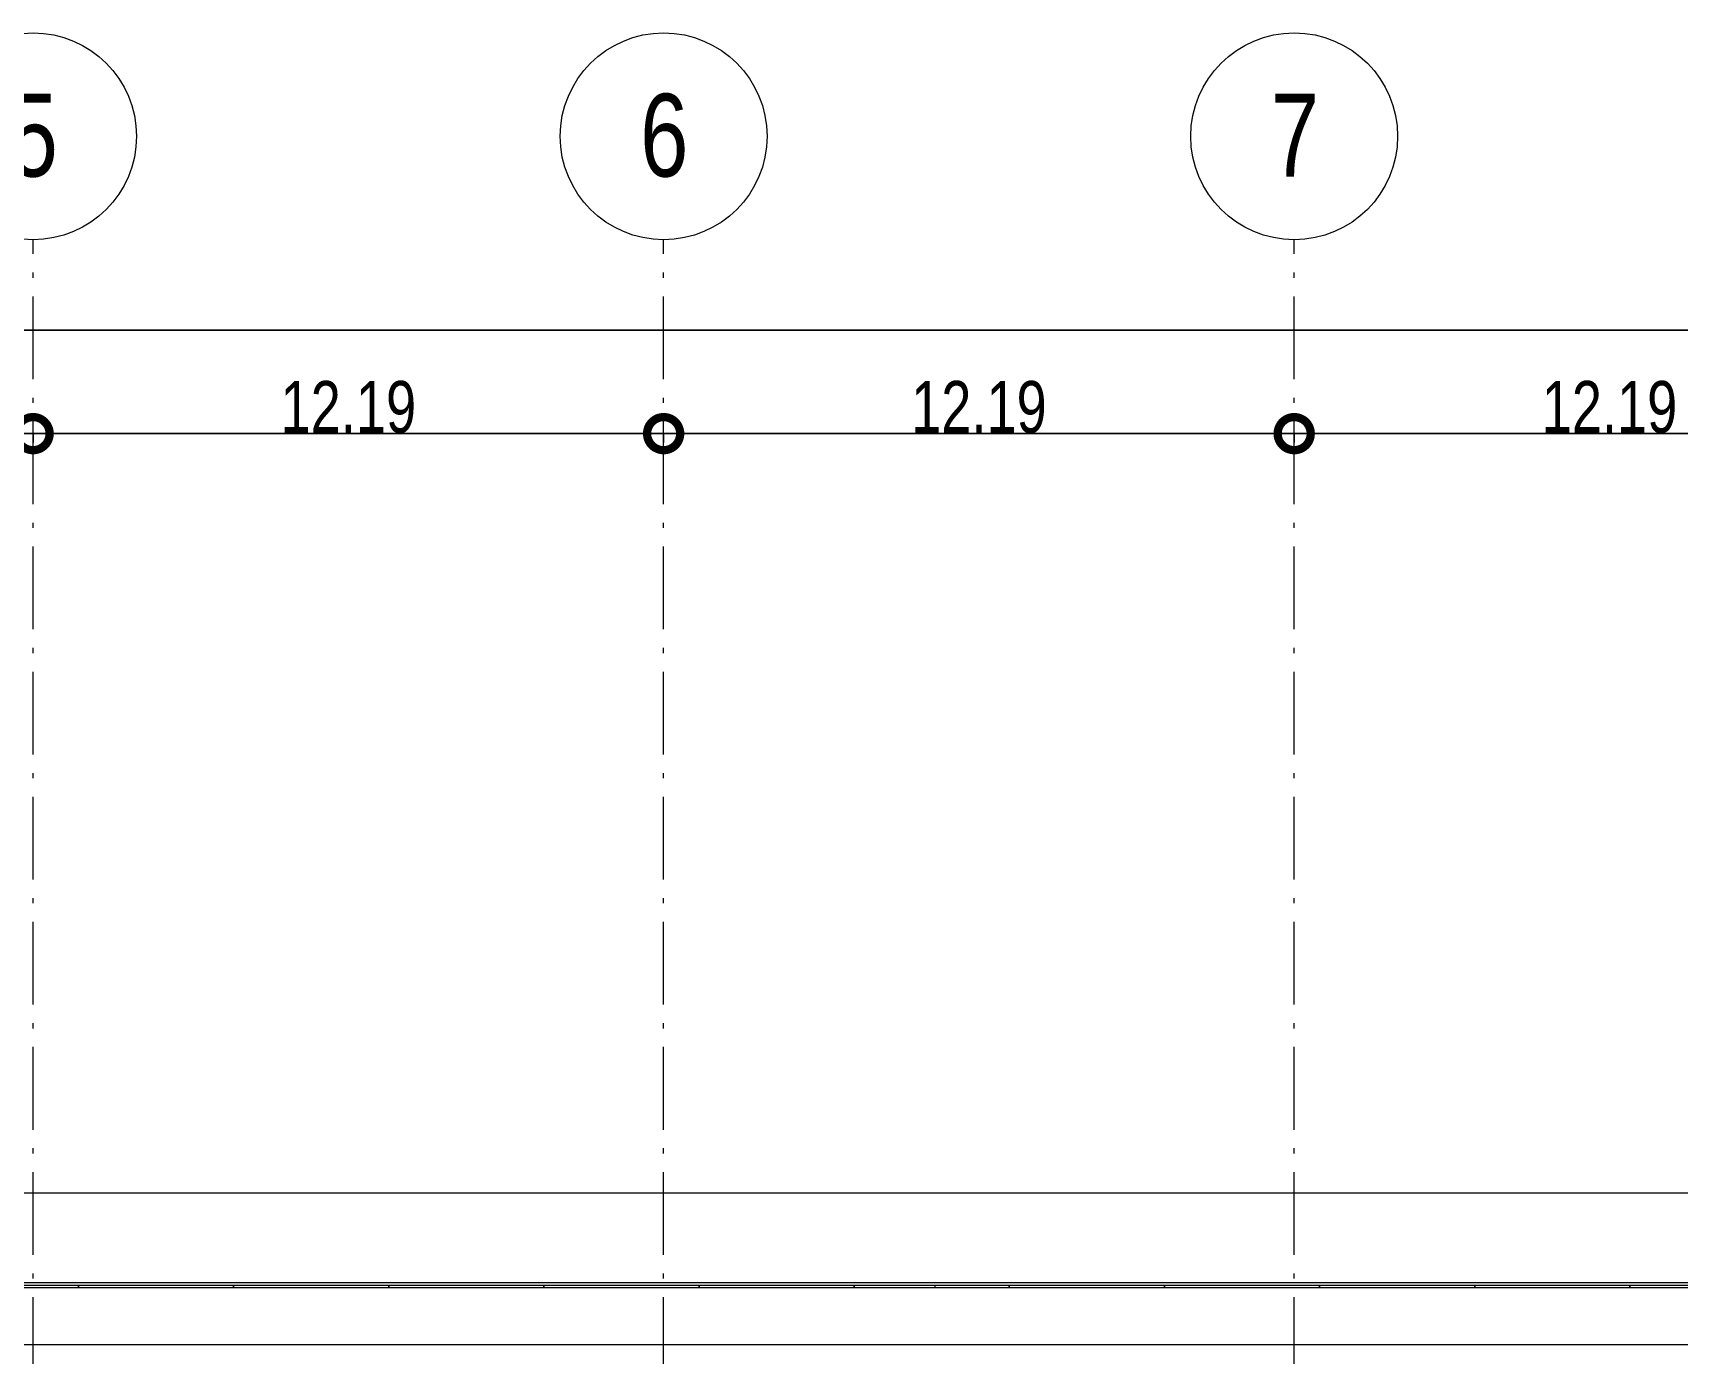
# Model space of a CAD drawing. Header units: metres. Extents: x -55 to 260, y -121 to 64.
# Drawn here: x 36.57 to 68.4, y 38.74 to 64.32 of the extents above; entities that cross this region are included whole.
import ezdxf

# ---------------------------------------------------------------- set-up
doc = ezdxf.new("R2010")
doc.units = ezdxf.units.M
doc.linetypes.add('01_Grid', pattern=[2.32, 1.6, -0.36, 0, -0.36])
for name, color, linetype, lineweight in [('0-1', 7, 'Continuous', 5), ('03EJES-1', 1, '01_Grid', 5), ('04NOEJE', 2, 'Continuous', 18), ('04NOEJE-1', 2, 'Continuous', 5), ('31COTAS', 1, 'Continuous', 5), ('55BARANDAL-1', 253, 'Continuous', 5), ('70LINEA-1', 254, 'Continuous', 5)]:
    doc.layers.add(name, color=color, linetype=linetype, lineweight=lineweight)
doc.styles.add('Arial', font='arial.ttf', dxfattribs={"width": 0.75, "height": 1.6})
doc.styles.add('Arial_1', font='arial.ttf', dxfattribs={"width": 0.75, "height": 1})
doc.dimstyles.new('Standard__0_00_', dxfattribs={"dimscale": 0.3048, "dimtxt": 1.020259, "dimasz": 4.199475, "dimexe": 0, "dimexo": 1.312336, "dimgap": 0, "dimtad": 1, "dimrnd": 0.01, "dimzin": 0, "dimdsep": 46, "dimtxsty": 'Arial_1', "dimblk1": 'DOTSMALL', "dimblk2": 'DOTSMALL', "dimsah": 1, "dimcen": 0.09, "dimazin": 0, "dimtfac": 1, "dimtdec": 4, "dimtix": 1, "dimtmove": 0, "dimatfit": 3, "dimfxl": 1, "dimtvp": 1, "dimtolj": 1, "dimtzin": 0, "dimarcsym": 2})

# ---------------------------------------------------------------- blocks, each defined once
blk = doc.blocks.new('Railing - Railing-7533586-A1 _ A700')
at = {"layer": '55BARANDAL-1'}
for p, q in [((34.453, 40.09), (37.453, 40.09)), ((37.453, 40.04), (34.453, 40.04)), ((37.453, 40.09), (37.453, 40.04)), ((37.453, 40.04), (37.453, 40.09)), ((37.453, 40.09), (40.453, 40.09)), ((40.453, 40.04), (37.453, 40.04)), ((40.453, 40.09), (40.453, 40.04)), ((40.453, 40.04), (40.453, 40.09)), ((40.453, 40.09), (43.453, 40.09)), ((43.453, 40.04), (40.453, 40.04)), ((43.453, 40.09), (43.453, 40.04)), ((43.453, 40.04), (43.453, 40.09)), ((43.453, 40.09), (46.453, 40.09)), ((46.453, 40.04), (43.453, 40.04)), ((46.453, 40.09), (46.453, 40.04)), ((46.453, 40.04), (46.453, 40.09)), ((46.453, 40.09), (49.453, 40.09)), ((49.453, 40.04), (46.453, 40.04)), ((49.453, 40.09), (49.453, 40.04)), ((49.453, 40.04), (49.453, 40.09)), ((49.453, 40.09), (52.453, 40.09)), ((52.453, 40.04), (49.453, 40.04)), ((52.453, 40.09), (52.453, 40.04)), ((52.453, 40.04), (52.453, 40.09)), ((52.453, 40.09), (54.021, 40.09)), ((54.021, 40.04), (52.453, 40.04)), ((54.021, 40.04), (54.021, 40.09)), ((54.021, 40.09), (55.45, 40.09)), ((55.45, 40.04), (54.021, 40.04)), ((55.45, 40.09), (55.45, 40.04)), ((55.45, 40.04), (55.45, 40.09)), ((55.45, 40.09), (58.45, 40.09)), ((58.45, 40.04), (55.45, 40.04)), ((58.45, 40.09), (58.45, 40.04)), ((58.45, 40.04), (58.45, 40.09)), ((58.45, 40.09), (61.45, 40.09)), ((61.45, 40.04), (58.45, 40.04)), ((61.45, 40.09), (61.45, 40.04)), ((61.45, 40.04), (61.45, 40.09)), ((61.45, 40.09), (64.45, 40.09)), ((64.45, 40.04), (61.45, 40.04)), ((64.45, 40.09), (64.45, 40.04)), ((64.45, 40.04), (64.45, 40.09)), ((64.45, 40.09), (67.45, 40.09)), ((67.45, 40.04), (64.45, 40.04)), ((67.45, 40.09), (67.45, 40.04)), ((67.45, 40.04), (67.45, 40.09)), ((67.45, 40.09), (70.45, 40.09)), ((70.45, 40.04), (67.45, 40.04))]:
    blk.add_line(p, q, dxfattribs=at)
blk = doc.blocks.new('22011_AR_rvt-1-A1 _ A700')
at = {"layer": '70LINEA-1'}
for p, q in [((54.021, 38.94), (34.351, 38.94)), ((75.631, 38.94), (54.021, 38.94))]:
    blk.add_line(p, q, dxfattribs=at)
at = {"layer": '55BARANDAL-1'}
blk.add_blockref('Railing - Railing-7533586-A1 _ A700', (0, 0), dxfattribs=at)
blk = doc.blocks.new('22011_AR_rvt-2-A1 _ A700')
at = {"layer": '70LINEA-1'}
for p, q in [((34.351, 41.876), (54.021, 41.876)), ((54.021, 41.876), (75.631, 41.876)), ((54.021, 40.141), (34.351, 40.141)), ((75.631, 40.141), (54.021, 40.141)), ((54.021, 38.94), (34.351, 38.94)), ((75.631, 38.94), (54.021, 38.94))]:
    blk.add_line(p, q, dxfattribs=at)
at = {"layer": '55BARANDAL-1'}
blk.add_blockref('Railing - Railing-7533586-A1 _ A700', (0, 0), dxfattribs=at)
blk = doc.blocks.new('Grid - Standard-4449989-A1 _ A700')
at = {"layer": '04NOEJE'}
blk.add_circle((0, 0), 0.005, dxfattribs=at)
blk = doc.blocks.new('_DotSmall')
at = {"color": 0, "linetype": 'ByBlock', "const_width": 0.5}
blk.add_lwpolyline([(-0.0625, 0, 1), (0.0625, 0, 1)], format="xyb", close=True, dxfattribs=at)
blk = doc.blocks.new('DIMBLOCK4-A1 _ A700')
at = {"layer": '31COTAS', "color": 0, "lineweight": -2, "transparency": 16777216}
for p, q in [((24.384, 56.391), (24.384, 56.565)), ((24.384, 56.565), (36.576, 56.565)), ((36.576, 56.391), (36.576, 56.565))]:
    blk.add_line(p, q, dxfattribs=at)
at = {"layer": 'Defpoints', "color": 0, "transparency": 16777216}
for p in [(24.384, 56.791), (36.576, 56.791), (36.576, 56.565)]:
    blk.add_point(p, dxfattribs=at)
at = {"layer": '31COTAS', "color": 0, "lineweight": -2, "transparency": 16777216, "xscale": 1.28, "yscale": 1.28, "zscale": 1.28, "rotation": 180}
blk.add_blockref('_DotSmall', (24.384, 56.565), dxfattribs=at)
at = {"layer": '31COTAS', "color": 0, "lineweight": -2, "transparency": 16777216, "xscale": 1.28, "yscale": 1.28, "zscale": 1.28}
blk.add_blockref('_DotSmall', (36.576, 56.565), dxfattribs=at)
at = {"layer": '31COTAS', "color": 0, "transparency": 16777216, "insert": (30.48, 57.076), "char_height": 1, "width": 3.05136, "attachment_point": 5, "style": 'Arial_1'}
blk.add_mtext('\\A1;12.19', dxfattribs=at)
blk = doc.blocks.new('DIMBLOCK5-A1 _ A700')
at = {"layer": '31COTAS', "color": 0, "lineweight": -2, "transparency": 16777216}
for p, q in [((36.576, 56.391), (36.576, 56.565)), ((36.576, 56.565), (48.768, 56.565)), ((48.768, 56.391), (48.768, 56.565))]:
    blk.add_line(p, q, dxfattribs=at)
at = {"layer": 'Defpoints', "color": 0, "transparency": 16777216}
for p in [(36.576, 56.791), (48.768, 56.791), (48.768, 56.565)]:
    blk.add_point(p, dxfattribs=at)
at = {"layer": '31COTAS', "color": 0, "lineweight": -2, "transparency": 16777216, "xscale": 1.28, "yscale": 1.28, "zscale": 1.28, "rotation": 180}
blk.add_blockref('_DotSmall', (36.576, 56.565), dxfattribs=at)
at = {"layer": '31COTAS', "color": 0, "lineweight": -2, "transparency": 16777216, "xscale": 1.28, "yscale": 1.28, "zscale": 1.28}
blk.add_blockref('_DotSmall', (48.768, 56.565), dxfattribs=at)
at = {"layer": '31COTAS', "color": 0, "transparency": 16777216, "insert": (42.672, 57.076), "char_height": 1, "width": 3.05136, "attachment_point": 5, "style": 'Arial_1'}
blk.add_mtext('\\A1;12.19', dxfattribs=at)
blk = doc.blocks.new('DIMBLOCK6-A1 _ A700')
at = {"layer": '31COTAS', "color": 0, "lineweight": -2, "transparency": 16777216}
for p, q in [((48.768, 56.391), (48.768, 56.565)), ((48.768, 56.565), (60.96, 56.565)), ((60.96, 56.391), (60.96, 56.565))]:
    blk.add_line(p, q, dxfattribs=at)
at = {"layer": 'Defpoints', "color": 0, "transparency": 16777216}
for p in [(48.768, 56.791), (60.96, 56.791), (60.96, 56.565)]:
    blk.add_point(p, dxfattribs=at)
at = {"layer": '31COTAS', "color": 0, "lineweight": -2, "transparency": 16777216, "xscale": 1.28, "yscale": 1.28, "zscale": 1.28, "rotation": 180}
blk.add_blockref('_DotSmall', (48.768, 56.565), dxfattribs=at)
at = {"layer": '31COTAS', "color": 0, "lineweight": -2, "transparency": 16777216, "xscale": 1.28, "yscale": 1.28, "zscale": 1.28}
blk.add_blockref('_DotSmall', (60.96, 56.565), dxfattribs=at)
at = {"layer": '31COTAS', "color": 0, "transparency": 16777216, "insert": (54.864, 57.076), "char_height": 1, "width": 3.05136, "attachment_point": 5, "style": 'Arial_1'}
blk.add_mtext('\\A1;12.19', dxfattribs=at)
blk = doc.blocks.new('DIMBLOCK7-A1 _ A700')
at = {"layer": '31COTAS', "color": 0, "lineweight": -2, "transparency": 16777216}
for p, q in [((60.96, 56.391), (60.96, 56.565)), ((60.96, 56.565), (73.152, 56.565)), ((73.152, 47.742), (73.152, 56.565))]:
    blk.add_line(p, q, dxfattribs=at)
at = {"layer": 'Defpoints', "color": 0, "transparency": 16777216}
for p in [(60.96, 56.791), (73.152, 56.565), (73.152, 47.342)]:
    blk.add_point(p, dxfattribs=at)
at = {"layer": '31COTAS', "color": 0, "lineweight": -2, "transparency": 16777216, "xscale": 1.28, "yscale": 1.28, "zscale": 1.28, "rotation": 180}
blk.add_blockref('_DotSmall', (60.96, 56.565), dxfattribs=at)
at = {"layer": '31COTAS', "color": 0, "lineweight": -2, "transparency": 16777216, "xscale": 1.28, "yscale": 1.28, "zscale": 1.28}
blk.add_blockref('_DotSmall', (73.152, 56.565), dxfattribs=at)
at = {"layer": '31COTAS', "color": 0, "transparency": 16777216, "insert": (67.056, 57.076), "char_height": 1, "width": 3.05136, "attachment_point": 5, "style": 'Arial_1'}
blk.add_mtext('\\A1;12.19', dxfattribs=at)
blk = doc.blocks.new('DIMBLOCK19-A1 _ A700')
at = {"layer": '31COTAS', "color": 0, "lineweight": -2, "transparency": 16777216}
for p, q in [((-12.192, 58.391), (-12.192, 58.565)), ((-12.192, 58.565), (195.072, 58.565)), ((195.072, 58.391), (195.072, 58.565))]:
    blk.add_line(p, q, dxfattribs=at)
at = {"layer": 'Defpoints', "color": 0, "transparency": 16777216}
for p in [(-12.192, 58.791), (195.072, 58.791), (195.072, 58.565)]:
    blk.add_point(p, dxfattribs=at)
at = {"layer": '31COTAS', "color": 0, "lineweight": -2, "transparency": 16777216, "xscale": 1.28, "yscale": 1.28, "zscale": 1.28, "rotation": 180}
blk.add_blockref('_DotSmall', (-12.192, 58.565), dxfattribs=at)
at = {"layer": '31COTAS', "color": 0, "lineweight": -2, "transparency": 16777216, "xscale": 1.28, "yscale": 1.28, "zscale": 1.28}
blk.add_blockref('_DotSmall', (195.072, 58.565), dxfattribs=at)
at = {"layer": '31COTAS', "color": 0, "transparency": 16777216, "insert": (91.44, 59.076), "char_height": 1, "width": 3.72944, "attachment_point": 5, "style": 'Arial_1'}
blk.add_mtext('\\A1;207.26', dxfattribs=at)

msp = doc.modelspace()

# ---------------------------------------------------------------- linework, layer by layer
at = {"layer": '03EJES-1'}
for p, q in [((36.576, -60.96), (36.576, 60.317)), ((48.768, -60.96), (48.768, 60.317)), ((60.96, -60.96), (60.96, 60.317))]:
    msp.add_line(p, q, dxfattribs=at)

# ---------------------------------------------------------------- block references
at = {"layer": '0-1'}
for name in ['22011_AR_rvt-2-A1 _ A700', '22011_AR_rvt-1-A1 _ A700']:
    msp.add_blockref(name, (0, 0), dxfattribs=at)
at = {"layer": '04NOEJE', "xscale": 399.9999999999997, "yscale": 399.9999999999997, "zscale": 399.9999999999997}
for p in [(36.576, 62.317), (48.768, 62.317), (60.96, 62.317)]:
    msp.add_blockref('Grid - Standard-4449989-A1 _ A700', p, dxfattribs=at)

# ---------------------------------------------------------------- texts
at = {"layer": '04NOEJE-1', "char_height": 1.6, "width": 1.13038, "attachment_point": 1, "style": 'Arial'}
for s, insert in [('5', (36.122, 63.139)), ('6', (48.314, 63.139)), ('7', (60.506, 63.139))]:
    msp.add_mtext(s, dxfattribs=dict(at, insert=insert))

# ---------------------------------------------------------------- dimensions: what is measured, and where the dimension line sits
at = {"layer": '31COTAS'}
for base, p1, p2, override, picture, middle in [((195.072, 58.565), (-12.192, 58.791), (195.072, 58.791), {"dimpost": '<>', "dimfxl": 207.264}, 'DIMBLOCK19-A1 _ A700', (91.44, 59.076)), ((36.576, 56.565), (24.384, 56.791), (36.576, 56.791), {"dimpost": '<>', "dimfxl": 12.192}, 'DIMBLOCK4-A1 _ A700', (30.48, 57.076)), ((48.768, 56.565), (36.576, 56.791), (48.768, 56.791), {"dimpost": '<>', "dimfxl": 12.192}, 'DIMBLOCK5-A1 _ A700', (42.672, 57.076)), ((60.96, 56.565), (48.768, 56.791), (60.96, 56.791), {"dimpost": '<>', "dimfxl": 12.192}, 'DIMBLOCK6-A1 _ A700', (54.864, 57.076))]:
    dim = msp.add_linear_dim(base=base, p1=p1, p2=p2, dimstyle='Standard__0_00_', override=override, dxfattribs=at)
    dim.commit()
    dim.dimension.update_dxf_attribs({"geometry": picture, "text_midpoint": middle})
dim = msp.add_linear_dim(base=(73.152, 56.565), p1=(60.96, 56.791), p2=(73.152, 47.342), angle=0, dimstyle='Standard__0_00_', override={"dimpost": '<>', "dimfxl": 15.425177}, dxfattribs=at)
dim.commit()
dim.dimension.update_dxf_attribs({"geometry": 'DIMBLOCK7-A1 _ A700', "text_midpoint": (67.056, 57.076)})

doc.saveas('drawing.dxf')
